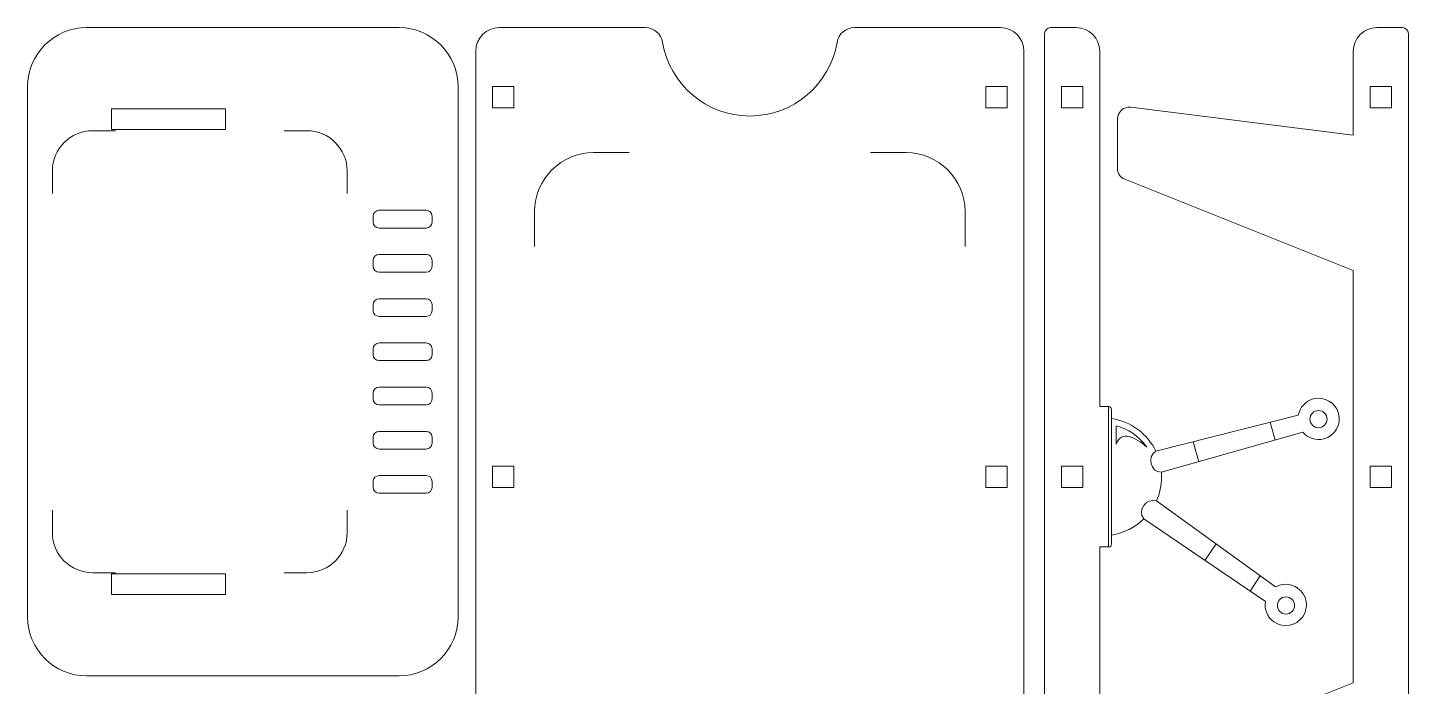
# Model space of a CAD drawing. Header units: millimetres. Extents: x -258 to 317, y -174 to 169.
# Drawn here: x -258.4 to -24.2, y 30.6 to 142.3 of the extents above; entities that cross this region are included whole.
import ezdxf

# ---------------------------------------------------------------- set-up
doc = ezdxf.new("R2010")
doc.units = ezdxf.units.MM
doc.header["$MEASUREMENT"] = 0
doc.layers.add('Layer 1', color=7, linetype='Continuous')

msp = doc.modelspace()

# ---------------------------------------------------------------- linework, layer by layer
at = {"layer": 'Layer 1', "color": 250, "lineweight": 9}
for points, knots in [([(-185.4031, 132.3285), (-185.4031, 132.3285), (-185.4031, 42.3287), (-185.4031, 42.3287), (-185.4031, 42.3287), (-185.4031, 36.8209), (-189.8959, 32.3287), (-195.4031, 32.3287), (-195.4031, 32.3287), (-195.4031, 32.3287), (-248.4031, 32.3287), (-248.4031, 32.3287), (-248.4031, 32.3287), (-253.9103, 32.3287), (-258.4031, 36.8215), (-258.4031, 42.3287), (-258.4031, 42.3287), (-258.4031, 42.3287), (-258.4031, 132.3285), (-258.4031, 132.3285), (-258.4031, 132.3285), (-258.4031, 137.8357), (-253.9109, 142.3285), (-248.4031, 142.3285), (-248.4031, 142.3285), (-248.4031, 142.3285), (-195.4031, 142.3285), (-195.4031, 142.3285), (-195.4031, 142.3285), (-189.8953, 142.3285), (-185.4031, 137.8363), (-185.4031, 132.3285)], [0, 0, 0, 0, 0.11111111, 0.11111111, 0.11111111, 0.11111111, 0.22222222, 0.22222222, 0.22222222, 0.22222222, 0.33333333, 0.33333333, 0.33333333, 0.33333333, 0.44444444, 0.44444444, 0.44444444, 0.44444444, 0.55555556, 0.55555556, 0.55555556, 0.55555556, 0.66666667, 0.66666667, 0.66666667, 0.66666667, 0.77777778, 0.77777778, 0.77777778, 0.77777778, 1, 1, 1, 1]), ([(-89.4032, 138.3285), (-89.4032, 138.3285), (-89.4032, -6.0713), (-89.4032, -6.0713), (-89.4032, -6.0713), (-89.4032, -8.2744), (-91.2, -10.0713), (-93.4031, -10.0713), (-93.4031, -10.0713), (-93.4031, -10.0713), (-118.1527, -10.0713), (-118.1527, -10.0713), (-118.1527, -10.0713), (-119.63, -10.0713), (-120.8663, -9.0251), (-121.111, -7.5682), (-121.111, -7.5682), (-122.3024, -0.4754), (-128.4717, 4.9287), (-135.9031, 4.9287), (-135.9031, 4.9287), (-143.3345, 4.9287), (-149.5038, -0.4754), (-150.6952, -7.5682), (-150.6952, -7.5682), (-150.9399, -9.025), (-152.1763, -10.0713), (-153.6535, -10.0713), (-153.6535, -10.0713), (-153.6535, -10.0713), (-178.4031, -10.0713), (-178.4031, -10.0713), (-178.4031, -10.0713), (-180.6062, -10.0713), (-182.4031, -8.2744), (-182.4031, -6.0713), (-182.4031, -6.0713), (-182.4031, -6.0713), (-182.4031, 138.3285), (-182.4031, 138.3285), (-182.4031, 138.3285), (-182.4031, 140.5316), (-180.6062, 142.3285), (-178.4031, 142.3285), (-178.4031, 142.3285), (-178.4031, 142.3285), (-153.6535, 142.3285), (-153.6535, 142.3285), (-153.6535, 142.3285), (-152.1762, 142.3285), (-150.9399, 141.2823), (-150.6952, 139.8254), (-150.6952, 139.8254), (-149.5038, 132.7326), (-143.3345, 127.3285), (-135.9031, 127.3285), (-135.9031, 127.3285), (-128.4717, 127.3285), (-122.3024, 132.7326), (-121.111, 139.8254), (-121.111, 139.8254), (-120.8663, 141.2822), (-119.6299, 142.3285), (-118.1527, 142.3285), (-118.1527, 142.3285), (-118.1527, 142.3285), (-93.4031, 142.3285), (-93.4031, 142.3285), (-93.4031, 142.3285), (-91.2, 142.3285), (-89.4032, 140.5316), (-89.4032, 138.3285)], [0, 0, 0, 0, 0.05263158, 0.05263158, 0.05263158, 0.05263158, 0.10526316, 0.10526316, 0.10526316, 0.10526316, 0.15789474, 0.15789474, 0.15789474, 0.15789474, 0.21052632, 0.21052632, 0.21052632, 0.21052632, 0.26315789, 0.26315789, 0.26315789, 0.26315789, 0.31578947, 0.31578947, 0.31578947, 0.31578947, 0.36842105, 0.36842105, 0.36842105, 0.36842105, 0.42105263, 0.42105263, 0.42105263, 0.42105263, 0.47368421, 0.47368421, 0.47368421, 0.47368421, 0.52631579, 0.52631579, 0.52631579, 0.52631579, 0.57894737, 0.57894737, 0.57894737, 0.57894737, 0.63157895, 0.63157895, 0.63157895, 0.63157895, 0.68421053, 0.68421053, 0.68421053, 0.68421053, 0.73684211, 0.73684211, 0.73684211, 0.73684211, 0.78947368, 0.78947368, 0.78947368, 0.78947368, 0.84210526, 0.84210526, 0.84210526, 0.84210526, 0.89473684, 0.89473684, 0.89473684, 0.89473684, 1, 1, 1, 1]), ([(-76.5532, 138.3285), (-76.5532, 138.3285), (-76.5532, 78.0348), (-76.5532, 78.0348), (-76.5532, 78.0348), (-76.5532, 78.0348), (-75.0532, 78.0348), (-75.0532, 78.0348), (-75.0532, 78.0348), (-74.7778, 78.0348), (-74.5532, 77.8102), (-74.5532, 77.5348), (-74.5532, 77.5348), (-74.5532, 77.5348), (-74.5532, 76.0165), (-74.5532, 76.0165), (-74.5532, 76.0165), (-71.2344, 75.5173), (-68.4496, 73.3871), (-67.0414, 70.4681), (-67.0414, 70.4681), (-67.0414, 70.4681), (-42.87, 76.5752), (-42.87, 76.5752), (-42.87, 76.5752), (-42.6327, 77.8617), (-41.6807, 78.9621), (-40.3329, 79.3232), (-40.3329, 79.3232), (-38.4657, 79.8235), (-36.5466, 78.7155), (-36.0463, 76.8483), (-36.0463, 76.8483), (-35.546, 74.9812), (-36.6539, 73.062), (-38.5212, 72.5617), (-38.5212, 72.5617), (-39.8689, 72.2006), (-41.2436, 72.6775), (-42.0924, 73.673), (-42.0924, 73.673), (-42.0924, 73.673), (-66.081, 66.8756), (-66.081, 66.8756), (-66.081, 66.8756), (-66.0628, 66.6289), (-66.0532, 66.3798), (-66.0532, 66.1285), (-66.0532, 66.1285), (-66.0532, 64.662), (-66.3688, 63.2691), (-66.9361, 62.0145), (-66.9361, 62.0145), (-66.9361, 62.0145), (-46.7208, 47.4238), (-46.7208, 47.4238), (-46.7208, 47.4238), (-45.5828, 48.069), (-44.1279, 48.047), (-42.9849, 47.2467), (-42.9849, 47.2467), (-41.4014, 46.1379), (-41.0166, 43.9556), (-42.1254, 42.3721), (-42.1254, 42.3721), (-43.2341, 40.7887), (-45.4164, 40.4038), (-47, 41.5126), (-47, 41.5126), (-48.1429, 42.3129), (-48.6612, 43.6725), (-48.4442, 44.9626), (-48.4442, 44.9626), (-48.4442, 44.9626), (-69.0716, 58.9702), (-69.0716, 58.9702), (-69.0716, 58.9702), (-70.5356, 57.5422), (-72.4355, 56.5591), (-74.5532, 56.2404), (-74.5532, 56.2404), (-74.5532, 56.2404), (-74.5532, 54.7223), (-74.5532, 54.7223), (-74.5532, 54.7223), (-74.5532, 54.4469), (-74.7778, 54.2223), (-75.0532, 54.2223), (-75.0532, 54.2223), (-75.0532, 54.2223), (-76.5532, 54.2223), (-76.5532, 54.2223), (-76.5532, 54.2223), (-76.5532, 54.2223), (-76.5532, -6.0713), (-76.5532, -6.0713), (-76.5532, -6.0713), (-76.5532, -8.2744), (-78.3503, -10.0713), (-80.5532, -10.0713), (-80.5532, -10.0713), (-80.5532, -10.0713), (-84.9032, -10.0713), (-84.9032, -10.0713), (-84.9032, -10.0713), (-85.4538, -10.0713), (-85.9032, -9.6219), (-85.9032, -9.0713), (-85.9032, -9.0713), (-85.9032, -9.0713), (-85.9032, 141.3285), (-85.9032, 141.3285), (-85.9032, 141.3285), (-85.9032, 141.8791), (-85.454, 142.3285), (-84.9032, 142.3285), (-84.9032, 142.3285), (-84.9032, 142.3285), (-80.5532, 142.3285), (-80.5532, 142.3285), (-80.5532, 142.3285), (-78.3501, 142.3285), (-76.5532, 140.5316), (-76.5532, 138.3285)], [0, 0, 0, 0, 0.03125, 0.03125, 0.03125, 0.03125, 0.0625, 0.0625, 0.0625, 0.0625, 0.09375, 0.09375, 0.09375, 0.09375, 0.125, 0.125, 0.125, 0.125, 0.15625, 0.15625, 0.15625, 0.15625, 0.1875, 0.1875, 0.1875, 0.1875, 0.21875, 0.21875, 0.21875, 0.21875, 0.25, 0.25, 0.25, 0.25, 0.28125, 0.28125, 0.28125, 0.28125, 0.3125, 0.3125, 0.3125, 0.3125, 0.34375, 0.34375, 0.34375, 0.34375, 0.375, 0.375, 0.375, 0.375, 0.40625, 0.40625, 0.40625, 0.40625, 0.4375, 0.4375, 0.4375, 0.4375, 0.46875, 0.46875, 0.46875, 0.46875, 0.5, 0.5, 0.5, 0.5, 0.53125, 0.53125, 0.53125, 0.53125, 0.5625, 0.5625, 0.5625, 0.5625, 0.59375, 0.59375, 0.59375, 0.59375, 0.625, 0.625, 0.625, 0.625, 0.65625, 0.65625, 0.65625, 0.65625, 0.6875, 0.6875, 0.6875, 0.6875, 0.71875, 0.71875, 0.71875, 0.71875, 0.75, 0.75, 0.75, 0.75, 0.78125, 0.78125, 0.78125, 0.78125, 0.8125, 0.8125, 0.8125, 0.8125, 0.84375, 0.84375, 0.84375, 0.84375, 0.875, 0.875, 0.875, 0.875, 0.90625, 0.90625, 0.90625, 0.90625, 0.9375, 0.9375, 0.9375, 0.9375, 1, 1, 1, 1]), ([(-33.5532, 138.3285), (-33.5532, 138.3285), (-33.5532, 124.0925), (-33.5532, 124.0925), (-33.5532, 124.0925), (-33.5532, 124.0925), (-71.3051, 128.8114), (-71.3051, 128.8114), (-71.3051, 128.8114), (-71.8949, 128.8851), (-72.4312, 128.7196), (-72.8768, 128.3262), (-72.8768, 128.3262), (-73.3224, 127.9328), (-73.5532, 127.4212), (-73.5532, 126.8268), (-73.5532, 126.8268), (-73.5532, 126.8268), (-73.5532, 118.4464), (-73.5532, 118.4464), (-73.5532, 118.4464), (-73.5532, 117.6117), (-73.071, 116.8994), (-72.296, 116.5894), (-72.296, 116.5894), (-72.296, 116.5894), (-33.5532, 101.0927), (-33.5532, 101.0927), (-33.5532, 101.0927), (-33.5532, 101.0927), (-33.5532, 31.1645), (-33.5532, 31.1645), (-33.5532, 31.1645), (-33.5532, 31.1645), (-72.296, 15.6678), (-72.296, 15.6678), (-72.296, 15.6678), (-73.071, 15.3578), (-73.5532, 14.6455), (-73.5532, 13.8108), (-73.5532, 13.8108), (-73.5532, 13.8108), (-73.5532, 5.4304), (-73.5532, 5.4304), (-73.5532, 5.4304), (-73.5532, 4.836), (-73.3224, 4.3244), (-72.8768, 3.931), (-72.8768, 3.931), (-72.4312, 3.5376), (-71.8949, 3.3721), (-71.3051, 3.4458), (-71.3051, 3.4458), (-71.3051, 3.4458), (-33.5532, 8.1647), (-33.5532, 8.1647), (-33.5532, 8.1647), (-33.5532, 8.1647), (-33.5532, -6.0713), (-33.5532, -6.0713), (-33.5532, -6.0713), (-33.5532, -8.2744), (-31.7563, -10.0713), (-29.5532, -10.0713), (-29.5532, -10.0713), (-29.5532, -10.0713), (-25.2032, -10.0713), (-25.2032, -10.0713), (-25.2032, -10.0713), (-24.6524, -10.0713), (-24.2032, -9.6219), (-24.2032, -9.0713), (-24.2032, -9.0713), (-24.2032, -9.0713), (-24.2032, 141.3285), (-24.2032, 141.3285), (-24.2032, 141.3285), (-24.2032, 141.8791), (-24.6526, 142.3285), (-25.2032, 142.3285), (-25.2032, 142.3285), (-25.2032, 142.3285), (-29.5532, 142.3285), (-29.5532, 142.3285), (-29.5532, 142.3285), (-31.7561, 142.3285), (-33.5532, 140.5316), (-33.5532, 138.3285)], [0, 0, 0, 0, 0.04347826, 0.04347826, 0.04347826, 0.04347826, 0.08695652, 0.08695652, 0.08695652, 0.08695652, 0.13043478, 0.13043478, 0.13043478, 0.13043478, 0.17391304, 0.17391304, 0.17391304, 0.17391304, 0.2173913, 0.2173913, 0.2173913, 0.2173913, 0.26086957, 0.26086957, 0.26086957, 0.26086957, 0.30434783, 0.30434783, 0.30434783, 0.30434783, 0.34782609, 0.34782609, 0.34782609, 0.34782609, 0.39130435, 0.39130435, 0.39130435, 0.39130435, 0.43478261, 0.43478261, 0.43478261, 0.43478261, 0.47826087, 0.47826087, 0.47826087, 0.47826087, 0.52173913, 0.52173913, 0.52173913, 0.52173913, 0.56521739, 0.56521739, 0.56521739, 0.56521739, 0.60869565, 0.60869565, 0.60869565, 0.60869565, 0.65217391, 0.65217391, 0.65217391, 0.65217391, 0.69565217, 0.69565217, 0.69565217, 0.69565217, 0.73913043, 0.73913043, 0.73913043, 0.73913043, 0.7826087, 0.7826087, 0.7826087, 0.7826087, 0.82608696, 0.82608696, 0.82608696, 0.82608696, 0.86956522, 0.86956522, 0.86956522, 0.86956522, 0.91304348, 0.91304348, 0.91304348, 0.91304348, 1, 1, 1, 1]), ([(-179.5281, 132.3285), (-179.5281, 132.3285), (-179.5281, 128.7285), (-179.5281, 128.7285), (-179.5281, 128.7285), (-179.5281, 128.7285), (-175.9281, 128.7285), (-175.9281, 128.7285), (-175.9281, 128.7285), (-175.9281, 128.7285), (-175.9281, 132.3285), (-175.9281, 132.3285), (-175.9281, 132.3285), (-175.9281, 132.3285), (-179.5281, 132.3285), (-179.5281, 132.3285)], [0, 0, 0, 0, 0.2, 0.2, 0.2, 0.2, 0.4, 0.4, 0.4, 0.4, 0.6, 0.6, 0.6, 0.6, 1, 1, 1, 1]), ([(-92.2781, 132.3285), (-92.2781, 132.3285), (-92.2781, 128.7285), (-92.2781, 128.7285), (-92.2781, 128.7285), (-92.2781, 128.7285), (-95.8781, 128.7285), (-95.8781, 128.7285), (-95.8781, 128.7285), (-95.8781, 128.7285), (-95.8781, 132.3285), (-95.8781, 132.3285), (-95.8781, 132.3285), (-95.8781, 132.3285), (-92.2781, 132.3285), (-92.2781, 132.3285)], [0, 0, 0, 0, 0.2, 0.2, 0.2, 0.2, 0.4, 0.4, 0.4, 0.4, 0.6, 0.6, 0.6, 0.6, 1, 1, 1, 1]), ([(-83.0282, 132.3285), (-83.0282, 132.3285), (-83.0282, 128.7285), (-83.0282, 128.7285), (-83.0282, 128.7285), (-83.0282, 128.7285), (-79.4282, 128.7285), (-79.4282, 128.7285), (-79.4282, 128.7285), (-79.4282, 128.7285), (-79.4282, 132.3285), (-79.4282, 132.3285), (-79.4282, 132.3285), (-79.4282, 132.3285), (-83.0282, 132.3285), (-83.0282, 132.3285)], [0, 0, 0, 0, 0.2, 0.2, 0.2, 0.2, 0.4, 0.4, 0.4, 0.4, 0.6, 0.6, 0.6, 0.6, 1, 1, 1, 1]), ([(-27.0782, 132.3285), (-27.0782, 132.3285), (-27.0782, 128.7285), (-27.0782, 128.7285), (-27.0782, 128.7285), (-27.0782, 128.7285), (-30.6782, 128.7285), (-30.6782, 128.7285), (-30.6782, 128.7285), (-30.6782, 128.7285), (-30.6782, 132.3285), (-30.6782, 132.3285), (-30.6782, 132.3285), (-30.6782, 132.3285), (-27.0782, 132.3285), (-27.0782, 132.3285)], [0, 0, 0, 0, 0.2, 0.2, 0.2, 0.2, 0.4, 0.4, 0.4, 0.4, 0.6, 0.6, 0.6, 0.6, 1, 1, 1, 1]), ([(-224.8317, 125.0286), (-224.8317, 125.0286), (-224.8317, 128.5286), (-224.8317, 128.5286), (-224.8317, 128.5286), (-224.8317, 128.5286), (-244.1502, 128.5286), (-244.1502, 128.5286), (-244.1502, 128.5286), (-244.1502, 128.5286), (-244.1502, 125.0286), (-244.1502, 125.0286), (-244.1502, 125.0286), (-244.1502, 125.0286), (-224.8317, 125.0286), (-224.8317, 125.0286)], [0, 0, 0, 0, 0.2, 0.2, 0.2, 0.2, 0.4, 0.4, 0.4, 0.4, 0.6, 0.6, 0.6, 0.6, 1, 1, 1, 1]), ([(-189.8023, 110.3285), (-189.8023, 110.3285), (-189.8023, 109.3285), (-189.8023, 109.3285), (-189.8023, 109.3285), (-189.8023, 108.7777), (-190.2515, 108.3285), (-190.8023, 108.3285), (-190.8023, 108.3285), (-190.8023, 108.3285), (-198.8023, 108.3285), (-198.8023, 108.3285), (-198.8023, 108.3285), (-199.3531, 108.3285), (-199.8023, 108.7777), (-199.8023, 109.3285), (-199.8023, 109.3285), (-199.8023, 109.3285), (-199.8023, 110.3285), (-199.8023, 110.3285), (-199.8023, 110.3285), (-199.8023, 110.8793), (-199.3531, 111.3285), (-198.8023, 111.3285), (-198.8023, 111.3285), (-198.8023, 111.3285), (-190.8023, 111.3285), (-190.8023, 111.3285), (-190.8023, 111.3285), (-190.2515, 111.3285), (-189.8023, 110.8793), (-189.8023, 110.3285)], [0, 0, 0, 0, 0.11111111, 0.11111111, 0.11111111, 0.11111111, 0.22222222, 0.22222222, 0.22222222, 0.22222222, 0.33333333, 0.33333333, 0.33333333, 0.33333333, 0.44444444, 0.44444444, 0.44444444, 0.44444444, 0.55555556, 0.55555556, 0.55555556, 0.55555556, 0.66666667, 0.66666667, 0.66666667, 0.66666667, 0.77777778, 0.77777778, 0.77777778, 0.77777778, 1, 1, 1, 1]), ([(-189.8023, 102.8285), (-189.8023, 102.8285), (-189.8023, 101.8285), (-189.8023, 101.8285), (-189.8023, 101.8285), (-189.8023, 101.2777), (-190.2515, 100.8285), (-190.8023, 100.8285), (-190.8023, 100.8285), (-190.8023, 100.8285), (-198.8023, 100.8285), (-198.8023, 100.8285), (-198.8023, 100.8285), (-199.3531, 100.8285), (-199.8023, 101.2777), (-199.8023, 101.8285), (-199.8023, 101.8285), (-199.8023, 101.8285), (-199.8023, 102.8285), (-199.8023, 102.8285), (-199.8023, 102.8285), (-199.8023, 103.3793), (-199.3531, 103.8285), (-198.8023, 103.8285), (-198.8023, 103.8285), (-198.8023, 103.8285), (-190.8023, 103.8285), (-190.8023, 103.8285), (-190.8023, 103.8285), (-190.2515, 103.8285), (-189.8023, 103.3793), (-189.8023, 102.8285)], [0, 0, 0, 0, 0.11111111, 0.11111111, 0.11111111, 0.11111111, 0.22222222, 0.22222222, 0.22222222, 0.22222222, 0.33333333, 0.33333333, 0.33333333, 0.33333333, 0.44444444, 0.44444444, 0.44444444, 0.44444444, 0.55555556, 0.55555556, 0.55555556, 0.55555556, 0.66666667, 0.66666667, 0.66666667, 0.66666667, 0.77777778, 0.77777778, 0.77777778, 0.77777778, 1, 1, 1, 1]), ([(-189.8023, 95.3285), (-189.8023, 95.3285), (-189.8023, 94.3285), (-189.8023, 94.3285), (-189.8023, 94.3285), (-189.8023, 93.7777), (-190.2515, 93.3285), (-190.8023, 93.3285), (-190.8023, 93.3285), (-190.8023, 93.3285), (-198.8023, 93.3285), (-198.8023, 93.3285), (-198.8023, 93.3285), (-199.3531, 93.3285), (-199.8023, 93.7777), (-199.8023, 94.3285), (-199.8023, 94.3285), (-199.8023, 94.3285), (-199.8023, 95.3285), (-199.8023, 95.3285), (-199.8023, 95.3285), (-199.8023, 95.8793), (-199.3531, 96.3285), (-198.8023, 96.3285), (-198.8023, 96.3285), (-198.8023, 96.3285), (-190.8023, 96.3285), (-190.8023, 96.3285), (-190.8023, 96.3285), (-190.2515, 96.3285), (-189.8023, 95.8793), (-189.8023, 95.3285)], [0, 0, 0, 0, 0.11111111, 0.11111111, 0.11111111, 0.11111111, 0.22222222, 0.22222222, 0.22222222, 0.22222222, 0.33333333, 0.33333333, 0.33333333, 0.33333333, 0.44444444, 0.44444444, 0.44444444, 0.44444444, 0.55555556, 0.55555556, 0.55555556, 0.55555556, 0.66666667, 0.66666667, 0.66666667, 0.66666667, 0.77777778, 0.77777778, 0.77777778, 0.77777778, 1, 1, 1, 1]), ([(-189.8023, 87.8285), (-189.8023, 87.8285), (-189.8023, 86.8285), (-189.8023, 86.8285), (-189.8023, 86.8285), (-189.8023, 86.2777), (-190.2515, 85.8285), (-190.8023, 85.8285), (-190.8023, 85.8285), (-190.8023, 85.8285), (-198.8023, 85.8285), (-198.8023, 85.8285), (-198.8023, 85.8285), (-199.3531, 85.8285), (-199.8023, 86.2777), (-199.8023, 86.8285), (-199.8023, 86.8285), (-199.8023, 86.8285), (-199.8023, 87.8285), (-199.8023, 87.8285), (-199.8023, 87.8285), (-199.8023, 88.3793), (-199.3531, 88.8285), (-198.8023, 88.8285), (-198.8023, 88.8285), (-198.8023, 88.8285), (-190.8023, 88.8285), (-190.8023, 88.8285), (-190.8023, 88.8285), (-190.2515, 88.8285), (-189.8023, 88.3793), (-189.8023, 87.8285)], [0, 0, 0, 0, 0.11111111, 0.11111111, 0.11111111, 0.11111111, 0.22222222, 0.22222222, 0.22222222, 0.22222222, 0.33333333, 0.33333333, 0.33333333, 0.33333333, 0.44444444, 0.44444444, 0.44444444, 0.44444444, 0.55555556, 0.55555556, 0.55555556, 0.55555556, 0.66666667, 0.66666667, 0.66666667, 0.66666667, 0.77777778, 0.77777778, 0.77777778, 0.77777778, 1, 1, 1, 1]), ([(-189.8023, 80.3285), (-189.8023, 80.3285), (-189.8023, 79.3285), (-189.8023, 79.3285), (-189.8023, 79.3285), (-189.8023, 78.7777), (-190.2515, 78.3285), (-190.8023, 78.3285), (-190.8023, 78.3285), (-190.8023, 78.3285), (-198.8023, 78.3285), (-198.8023, 78.3285), (-198.8023, 78.3285), (-199.3531, 78.3285), (-199.8023, 78.7777), (-199.8023, 79.3285), (-199.8023, 79.3285), (-199.8023, 79.3285), (-199.8023, 80.3285), (-199.8023, 80.3285), (-199.8023, 80.3285), (-199.8023, 80.8793), (-199.3531, 81.3285), (-198.8023, 81.3285), (-198.8023, 81.3285), (-198.8023, 81.3285), (-190.8023, 81.3285), (-190.8023, 81.3285), (-190.8023, 81.3285), (-190.2515, 81.3285), (-189.8023, 80.8793), (-189.8023, 80.3285)], [0, 0, 0, 0, 0.11111111, 0.11111111, 0.11111111, 0.11111111, 0.22222222, 0.22222222, 0.22222222, 0.22222222, 0.33333333, 0.33333333, 0.33333333, 0.33333333, 0.44444444, 0.44444444, 0.44444444, 0.44444444, 0.55555556, 0.55555556, 0.55555556, 0.55555556, 0.66666667, 0.66666667, 0.66666667, 0.66666667, 0.77777778, 0.77777778, 0.77777778, 0.77777778, 1, 1, 1, 1]), ([(-189.8023, 72.8285), (-189.8023, 72.8285), (-189.8023, 71.8285), (-189.8023, 71.8285), (-189.8023, 71.8285), (-189.8023, 71.2777), (-190.2515, 70.8285), (-190.8023, 70.8285), (-190.8023, 70.8285), (-190.8023, 70.8285), (-198.8023, 70.8285), (-198.8023, 70.8285), (-198.8023, 70.8285), (-199.3531, 70.8285), (-199.8023, 71.2777), (-199.8023, 71.8285), (-199.8023, 71.8285), (-199.8023, 71.8285), (-199.8023, 72.8285), (-199.8023, 72.8285), (-199.8023, 72.8285), (-199.8023, 73.3793), (-199.3531, 73.8285), (-198.8023, 73.8285), (-198.8023, 73.8285), (-198.8023, 73.8285), (-190.8023, 73.8285), (-190.8023, 73.8285), (-190.8023, 73.8285), (-190.2515, 73.8285), (-189.8023, 73.3793), (-189.8023, 72.8285)], [0, 0, 0, 0, 0.11111111, 0.11111111, 0.11111111, 0.11111111, 0.22222222, 0.22222222, 0.22222222, 0.22222222, 0.33333333, 0.33333333, 0.33333333, 0.33333333, 0.44444444, 0.44444444, 0.44444444, 0.44444444, 0.55555556, 0.55555556, 0.55555556, 0.55555556, 0.66666667, 0.66666667, 0.66666667, 0.66666667, 0.77777778, 0.77777778, 0.77777778, 0.77777778, 1, 1, 1, 1]), ([(-179.5281, 67.9286), (-179.5281, 67.9286), (-179.5281, 64.3286), (-179.5281, 64.3286), (-179.5281, 64.3286), (-179.5281, 64.3286), (-175.9281, 64.3286), (-175.9281, 64.3286), (-175.9281, 64.3286), (-175.9281, 64.3286), (-175.9281, 67.9286), (-175.9281, 67.9286), (-175.9281, 67.9286), (-175.9281, 67.9286), (-179.5281, 67.9286), (-179.5281, 67.9286)], [0, 0, 0, 0, 0.2, 0.2, 0.2, 0.2, 0.4, 0.4, 0.4, 0.4, 0.6, 0.6, 0.6, 0.6, 1, 1, 1, 1]), ([(-92.2781, 67.9286), (-92.2781, 67.9286), (-92.2781, 64.3286), (-92.2781, 64.3286), (-92.2781, 64.3286), (-92.2781, 64.3286), (-95.8781, 64.3286), (-95.8781, 64.3286), (-95.8781, 64.3286), (-95.8781, 64.3286), (-95.8781, 67.9286), (-95.8781, 67.9286), (-95.8781, 67.9286), (-95.8781, 67.9286), (-92.2781, 67.9286), (-92.2781, 67.9286)], [0, 0, 0, 0, 0.2, 0.2, 0.2, 0.2, 0.4, 0.4, 0.4, 0.4, 0.6, 0.6, 0.6, 0.6, 1, 1, 1, 1]), ([(-83.0282, 67.9285), (-83.0282, 67.9285), (-83.0282, 64.3285), (-83.0282, 64.3285), (-83.0282, 64.3285), (-83.0282, 64.3285), (-79.4282, 64.3285), (-79.4282, 64.3285), (-79.4282, 64.3285), (-79.4282, 64.3285), (-79.4282, 67.9285), (-79.4282, 67.9285), (-79.4282, 67.9285), (-79.4282, 67.9285), (-83.0282, 67.9285), (-83.0282, 67.9285)], [0, 0, 0, 0, 0.2, 0.2, 0.2, 0.2, 0.4, 0.4, 0.4, 0.4, 0.6, 0.6, 0.6, 0.6, 1, 1, 1, 1]), ([(-27.0782, 67.9286), (-27.0782, 67.9286), (-27.0782, 64.3286), (-27.0782, 64.3286), (-27.0782, 64.3286), (-27.0782, 64.3286), (-30.6782, 64.3286), (-30.6782, 64.3286), (-30.6782, 64.3286), (-30.6782, 64.3286), (-30.6782, 67.9286), (-30.6782, 67.9286), (-30.6782, 67.9286), (-30.6782, 67.9286), (-27.0782, 67.9286), (-27.0782, 67.9286)], [0, 0, 0, 0, 0.2, 0.2, 0.2, 0.2, 0.4, 0.4, 0.4, 0.4, 0.6, 0.6, 0.6, 0.6, 1, 1, 1, 1]), ([(-189.8023, 65.3285), (-189.8023, 65.3285), (-189.8023, 64.3285), (-189.8023, 64.3285), (-189.8023, 64.3285), (-189.8023, 63.7777), (-190.2515, 63.3285), (-190.8023, 63.3285), (-190.8023, 63.3285), (-190.8023, 63.3285), (-198.8023, 63.3285), (-198.8023, 63.3285), (-198.8023, 63.3285), (-199.3531, 63.3285), (-199.8023, 63.7777), (-199.8023, 64.3285), (-199.8023, 64.3285), (-199.8023, 64.3285), (-199.8023, 65.3285), (-199.8023, 65.3285), (-199.8023, 65.3285), (-199.8023, 65.8793), (-199.3531, 66.3285), (-198.8023, 66.3285), (-198.8023, 66.3285), (-198.8023, 66.3285), (-190.8023, 66.3285), (-190.8023, 66.3285), (-190.8023, 66.3285), (-190.2515, 66.3285), (-189.8023, 65.8793), (-189.8023, 65.3285)], [0, 0, 0, 0, 0.11111111, 0.11111111, 0.11111111, 0.11111111, 0.22222222, 0.22222222, 0.22222222, 0.22222222, 0.33333333, 0.33333333, 0.33333333, 0.33333333, 0.44444444, 0.44444444, 0.44444444, 0.44444444, 0.55555556, 0.55555556, 0.55555556, 0.55555556, 0.66666667, 0.66666667, 0.66666667, 0.66666667, 0.77777778, 0.77777778, 0.77777778, 0.77777778, 1, 1, 1, 1]), ([(-224.8317, 46.1287), (-224.8317, 46.1287), (-224.8317, 49.6287), (-224.8317, 49.6287), (-224.8317, 49.6287), (-224.8317, 49.6287), (-244.1502, 49.6287), (-244.1502, 49.6287), (-244.1502, 49.6287), (-244.1502, 49.6287), (-244.1502, 46.1287), (-244.1502, 46.1287), (-244.1502, 46.1287), (-244.1502, 46.1287), (-224.8317, 46.1287), (-224.8317, 46.1287)], [0, 0, 0, 0, 0.2, 0.2, 0.2, 0.2, 0.4, 0.4, 0.4, 0.4, 0.6, 0.6, 0.6, 0.6, 1, 1, 1, 1])]:
    msp.add_open_spline(points, degree=3, knots=knots, dxfattribs=at)
at = {"layer": 'Layer 1', "color": 114, "lineweight": 9}
for points, knots in [([(-254.2014, 114.1937), (-254.2014, 114.1937), (-254.2014, 118.0103), (-254.2014, 118.0103), (-254.2014, 118.0103), (-254.2014, 121.7653), (-251.1246, 124.8285), (-247.3521, 124.8285), (-247.3521, 124.8285), (-247.3521, 124.8285), (-243.4889, 124.8285), (-243.4889, 124.8285)], [0, 0, 0, 0, 0.25, 0.25, 0.25, 0.25, 0.5, 0.5, 0.5, 0.5, 1, 1, 1, 1]), ([(-214.9139, 124.8285), (-214.9139, 124.8285), (-211.0507, 124.8285), (-211.0507, 124.8285), (-211.0507, 124.8285), (-207.2782, 124.8285), (-204.2014, 121.7657), (-204.2014, 118.0103), (-204.2014, 118.0103), (-204.2014, 118.0103), (-204.2014, 114.1937), (-204.2014, 114.1937)], [0, 0, 0, 0, 0.25, 0.25, 0.25, 0.25, 0.5, 0.5, 0.5, 0.5, 1, 1, 1, 1]), ([(-172.4031, 105.1675), (-172.4031, 105.1675), (-172.4031, 111.1285), (-172.4031, 111.1285), (-172.4031, 111.1285), (-172.4031, 116.6357), (-167.9109, 121.1285), (-162.4031, 121.1285), (-162.4031, 121.1285), (-162.4031, 121.1285), (-156.3642, 121.1285), (-156.3642, 121.1285)], [0, 0, 0, 0, 0.25, 0.25, 0.25, 0.25, 0.5, 0.5, 0.5, 0.5, 1, 1, 1, 1]), ([(-115.442, 121.1285), (-115.442, 121.1285), (-109.4031, 121.1285), (-109.4031, 121.1285), (-109.4031, 121.1285), (-103.8953, 121.1285), (-99.4031, 116.6363), (-99.4031, 111.1285), (-99.4031, 111.1285), (-99.4031, 111.1285), (-99.4031, 105.1675), (-99.4031, 105.1675)], [0, 0, 0, 0, 0.25, 0.25, 0.25, 0.25, 0.5, 0.5, 0.5, 0.5, 1, 1, 1, 1]), ([(-38.002, 75.907), (-38.002, 75.1033), (-38.6535, 74.4518), (-39.4572, 74.4518), (-39.4572, 74.4518), (-40.2609, 74.4518), (-40.9124, 75.1033), (-40.9124, 75.907), (-40.9124, 75.907), (-40.9124, 76.7107), (-40.2609, 77.3622), (-39.4572, 77.3622), (-39.4572, 77.3622), (-38.6535, 77.3622), (-38.002, 76.7107), (-38.002, 75.907)], [0, 0, 0, 0, 0.2, 0.2, 0.2, 0.2, 0.4, 0.4, 0.4, 0.4, 0.6, 0.6, 0.6, 0.6, 1, 1, 1, 1]), ([(-68.5393, 71.1304), (-69.9992, 73.0923), (-71.7628, 74.2641), (-73.7869, 74.7591), (-73.7869, 74.7591), (-73.7869, 74.7591), (-73.7869, 71.6552), (-73.7869, 71.6552), (-73.7869, 71.6552), (-72.8604, 74.0147), (-70.5803, 72.8918), (-68.5393, 71.1304)], [0, 0, 0, 0, 0.25, 0.25, 0.25, 0.25, 0.5, 0.5, 0.5, 0.5, 1, 1, 1, 1]), ([(-243.4889, 49.8286), (-243.4889, 49.8286), (-247.3521, 49.8286), (-247.3521, 49.8286), (-247.3521, 49.8286), (-251.1241, 49.8286), (-254.2014, 52.8919), (-254.2014, 56.6468), (-254.2014, 56.6468), (-254.2014, 56.6468), (-254.2014, 60.4634), (-254.2014, 60.4634)], [0, 0, 0, 0, 0.25, 0.25, 0.25, 0.25, 0.5, 0.5, 0.5, 0.5, 1, 1, 1, 1]), ([(-204.2014, 60.4634), (-204.2014, 60.4634), (-204.2014, 56.6468), (-204.2014, 56.6468), (-204.2014, 56.6468), (-204.2014, 52.8915), (-207.2787, 49.8286), (-211.0507, 49.8286), (-211.0507, 49.8286), (-211.0507, 49.8286), (-214.9139, 49.8286), (-214.9139, 49.8286)], [0, 0, 0, 0, 0.25, 0.25, 0.25, 0.25, 0.5, 0.5, 0.5, 0.5, 1, 1, 1, 1]), ([(-43.5141, 44.29), (-43.5141, 43.4863), (-44.1656, 42.8348), (-44.9693, 42.8348), (-44.9693, 42.8348), (-45.773, 42.8348), (-46.4245, 43.4863), (-46.4245, 44.29), (-46.4245, 44.29), (-46.4245, 45.0937), (-45.773, 45.7452), (-44.9693, 45.7452), (-44.9693, 45.7452), (-44.1656, 45.7452), (-43.5141, 45.0937), (-43.5141, 44.29)], [0, 0, 0, 0, 0.2, 0.2, 0.2, 0.2, 0.4, 0.4, 0.4, 0.4, 0.6, 0.6, 0.6, 0.6, 1, 1, 1, 1])]:
    msp.add_open_spline(points, degree=3, knots=knots, dxfattribs=at)
for points in [[(-75.0532, 78.0348), (-75.0532, 78.0348), (-75.0532, 54.2223), (-75.0532, 54.2223)], [(-74.5532, 76.0165), (-74.5532, 76.0165), (-74.5532, 56.2404), (-74.5532, 56.2404)], [(-47.6581, 75.3654), (-47.6581, 75.3654), (-46.8006, 72.3389), (-46.8006, 72.3389)], [(-67.0414, 70.4681), (-68.5734, 69.5352), (-67.9886, 66.9266), (-66.081, 66.8756)], [(-60.7234, 72.0644), (-60.7234, 72.0644), (-59.7606, 68.6665), (-59.7606, 68.6665)], [(-66.9361, 62.0145), (-68.6438, 62.5631), (-70.2809, 60.4464), (-69.0716, 58.9702)], [(-56.8285, 54.7191), (-56.8285, 54.7191), (-58.7168, 51.9384), (-58.7168, 51.9384)], [(-49.3196, 49.2994), (-49.3196, 49.2994), (-51.0589, 46.7381), (-51.0589, 46.7381)]]:
    msp.add_open_spline(points, degree=3, dxfattribs=at)

doc.saveas('drawing.dxf')
